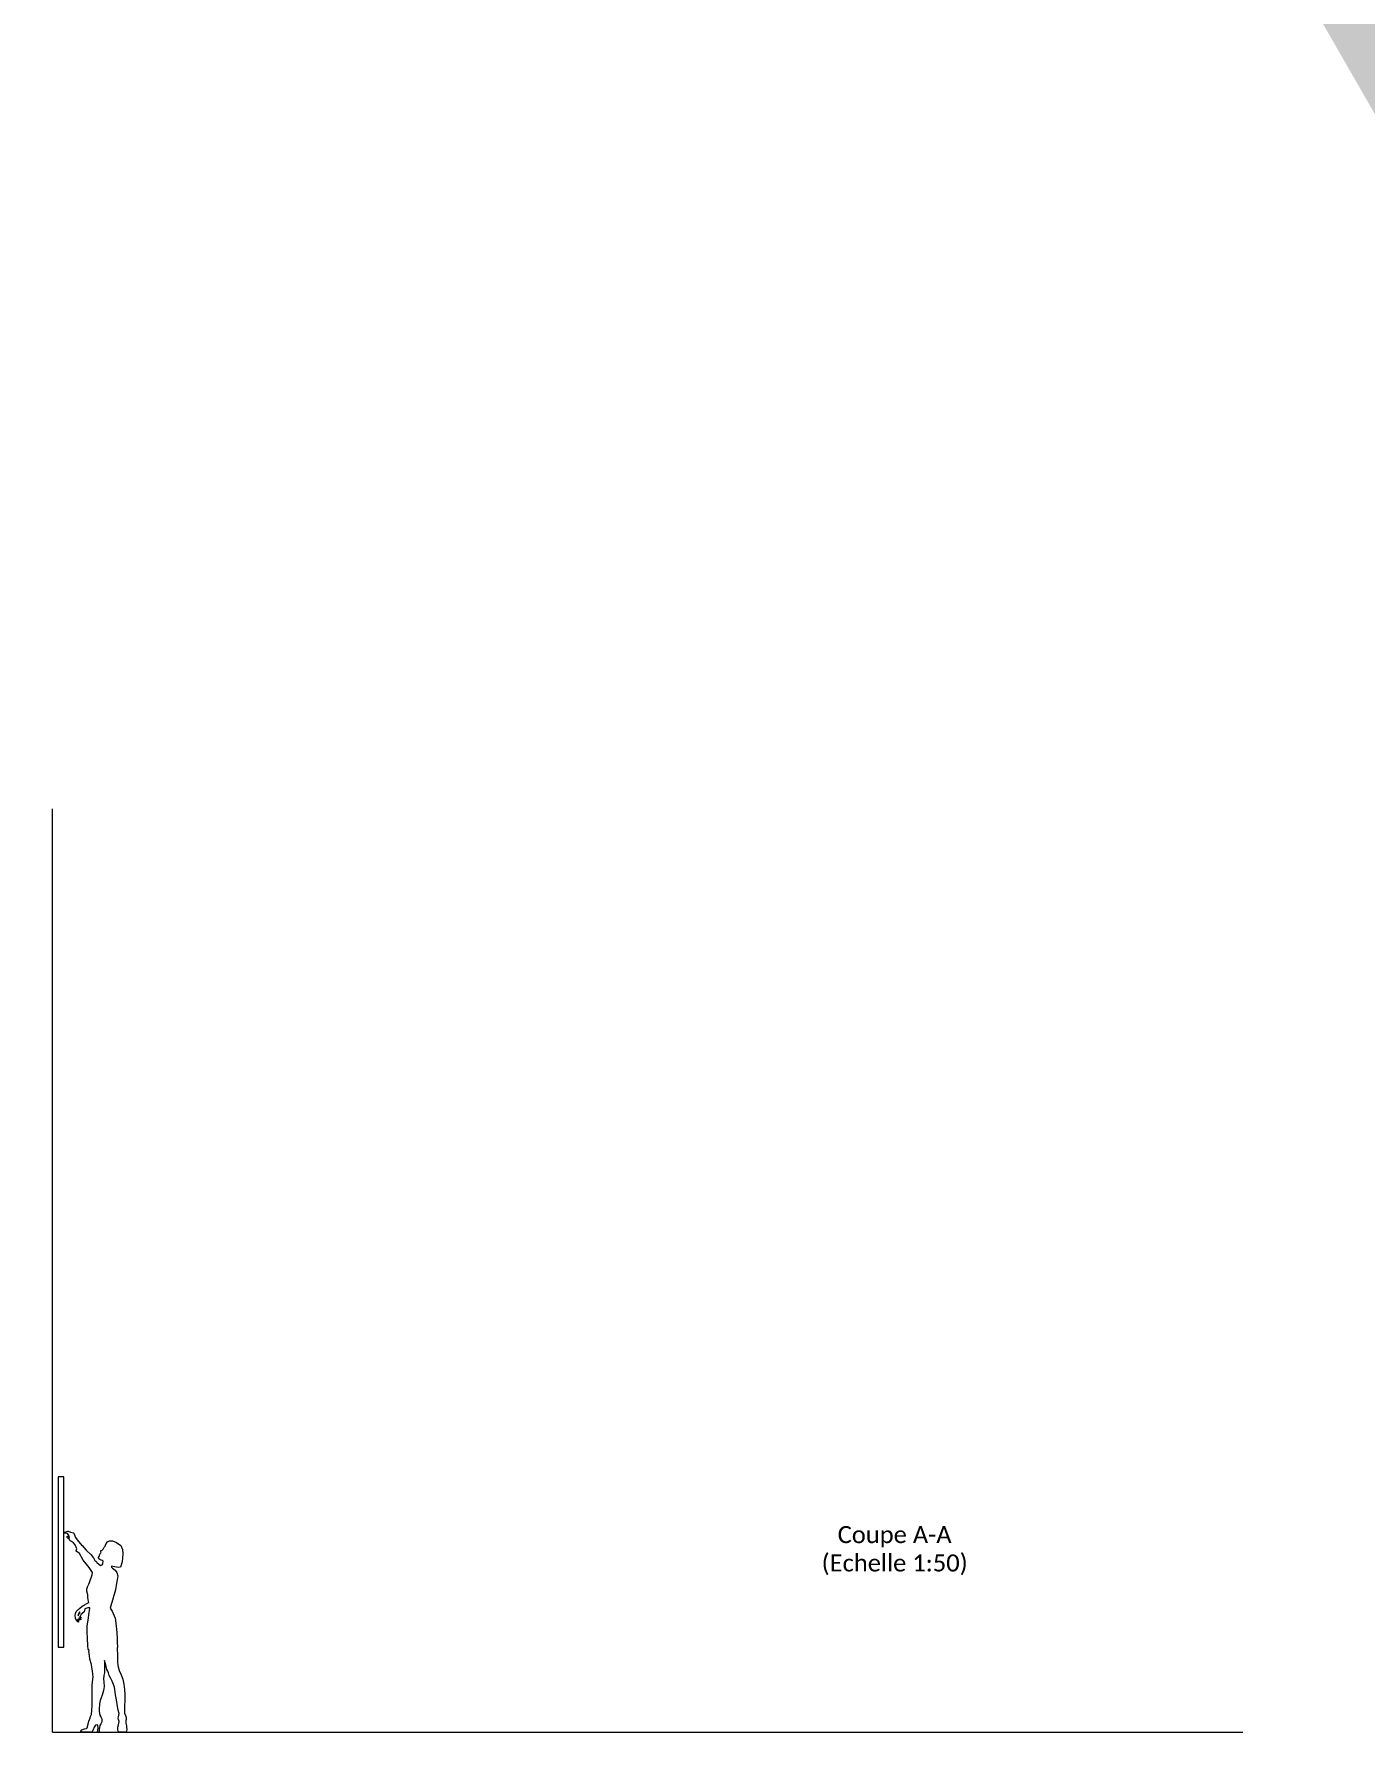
# Model space of a CAD drawing. Header units: millimetres. Extents: x 27226 to 29883, y -11902 to -11358.
# Drawn here: x 27226.74 to 27238.48, y -11885.44 to -11870.46 of the extents above; entities that cross this region are included whole.
import ezdxf

# ---------------------------------------------------------------- set-up
doc = ezdxf.new("R2010")
doc.units = ezdxf.units.MM
doc.header["$MEASUREMENT"] = 0
for name, color, linetype, lineweight in [('Ar2-Maçon', 7, 'Continuous', 35), ('CO', 5, 'Continuous', 15), ('MUR_2D', 250, 'Continuous', 15), ('TR', 250, 'Continuous', 15), ('TXT', 250, 'Continuous', 15)]:
    doc.layers.add(name, color=color, linetype=linetype, lineweight=lineweight)
doc.styles.add('CALIBRI', font='calibri.ttf')
doc.dimstyles.get("Standard").update_dxf_attribs({"dimscale": 50, "dimtxt": 2.5, "dimasz": 2.5, "dimexe": 0.18, "dimexo": 0.0625, "dimgap": 0.8, "dimtad": 1, "dimdsep": 46, "dimtxsty": 'CALIBRI', "dimblk": 'ARCHTICK', "dimcen": 0.09, "dimadec": 0, "dimazin": 0, "dimtfac": 1, "dimtdec": 4, "dimtofl": 0, "dimtmove": 0, "dimatfit": 3, "dimfxl": 1, "dimtolj": 1, "dimarcsym": 0})

# ---------------------------------------------------------------- blocks, each defined once
blk = doc.blocks.new('TOP_025')
at = {"layer": 'TR'}
for p, q in [((-196, 1755), (-191, 1762)), ((-186, 1755), (-196, 1755)), ((-191, 1762), (-164, 1771)), ((-167, 1751), (-186, 1755)), ((-170, 1726), (-164, 1727)), ((-168, 1715), (-170, 1726)), ((-159, 1706), (-168, 1715)), ((-154, 1733), (-167, 1751)), ((-164, 1771), (-159, 1772)), ((-164, 1727), (-155, 1720)), ((-159, 1772), (-140, 1763)), ((-148, 1697), (-159, 1706)), ((-155, 1720), (-148, 1713)), ((-148, 1713), (-154, 1733)), ((-144, 1687), (-148, 1697)), ((-132, 1681), (-144, 1687)), ((-140, 1763), (-114, 1758)), ((-121, 1676), (-132, 1681)), ((-113, 1670), (-121, 1676)), ((-114, 1758), (-109, 1754)), ((-99, 1652), (-113, 1670)), ((-109, 1754), (-95, 1717)), ((-84, 1617), (-99, 1652)), ((-95, 1717), (-82, 1695)), ((-82, 1695), (-40, 1645)), ((167, 1640), (169, 1647)), ((169, 1647), (176, 1664)), ((176, 1664), (186, 1678)), ((186, 1678), (199, 1683)), ((199, 1683), (204, 1685)), ((204, 1685), (231, 1687)), ((231, 1687), (267, 1671)), ((267, 1671), (305, 1644)), ((-90, 1600), (-84, 1617)), ((-89, 1595), (-90, 1600)), ((-61, 1575), (-89, 1595)), ((-29, 1515), (-61, 1575)), ((-40, 1645), (-38, 1645)), ((-38, 1645), (-2, 1604)), ((24, 1450), (-29, 1515)), ((-2, 1604), (41, 1562)), ((41, 1562), (56, 1542)), ((56, 1542), (66, 1534)), ((66, 1534), (70, 1524)), ((70, 1524), (76, 1512)), ((76, 1512), (84, 1508)), ((84, 1508), (88, 1506)), ((88, 1506), (91, 1496)), ((108, 1539), (112, 1549)), ((108, 1535), (108, 1539)), ((111, 1528), (108, 1535)), ((120, 1521), (111, 1528)), ((112, 1549), (116, 1556)), ((116, 1556), (117, 1560)), ((117, 1562), (120, 1565)), ((117, 1560), (117, 1562)), ((120, 1571), (122, 1574)), ((121, 1568), (120, 1571)), ((120, 1565), (121, 1568)), ((132, 1516), (120, 1521)), ((122, 1574), (126, 1577)), ((126, 1577), (129, 1582)), ((128, 1592), (129, 1598)), ((129, 1589), (128, 1592)), ((129, 1598), (132, 1601)), ((130, 1585), (129, 1589)), ((129, 1582), (130, 1585)), ((132, 1601), (140, 1605)), ((142, 1513), (132, 1516)), ((140, 1605), (147, 1613)), ((147, 1508), (142, 1513)), ((144, 1483), (147, 1508)), ((147, 1613), (152, 1619)), ((152, 1619), (154, 1626)), ((154, 1626), (157, 1631)), ((157, 1631), (167, 1640)), ((317, 1500), (302, 1453)), ((305, 1644), (318, 1609)), ((321, 1572), (317, 1500)), ((318, 1609), (321, 1572)), ((55, 1407), (24, 1450)), ((27, 1318), (50, 1386)), ((50, 1386), (55, 1407)), ((91, 1496), (126, 1469)), ((126, 1469), (140, 1475)), ((140, 1475), (144, 1483)), ((223, 1464), (221, 1454)), ((221, 1454), (230, 1445)), ((248, 1458), (223, 1464)), ((230, 1445), (254, 1429)), ((283, 1450), (248, 1458)), ((254, 1429), (269, 1406)), ((269, 1406), (277, 1379)), ((277, 1379), (272, 1341)), ((302, 1453), (283, 1450)), ((5, 1260), (10, 1281)), ((5, 1242), (5, 1260)), ((13, 1210), (5, 1242)), ((10, 1281), (21, 1303)), ((14, 1189), (13, 1210)), ((21, 1303), (27, 1318)), ((257, 1254), (210, 1093)), ((267, 1314), (257, 1254)), ((272, 1341), (267, 1314)), ((-95, 1046), (-90, 1064)), ((-90, 1064), (-85, 1069)), ((-85, 1069), (-73, 1080)), ((-73, 1080), (-59, 1093)), ((-60, 1059), (-71, 1035)), ((-63, 1042), (-59, 1056)), ((-59, 1056), (-60, 1059)), ((-59, 1093), (-37, 1109)), ((-19, 1061), (-38, 1046)), ((-37, 1109), (-25, 1117)), ((-25, 1117), (-16, 1123)), ((-15, 1071), (-19, 1061)), ((-16, 1123), (5, 1134)), ((-12, 1088), (-15, 1071)), ((13, 1094), (-12, 1088)), ((5, 1134), (23, 1142)), ((30, 1096), (13, 1094)), ((16, 1167), (14, 1189)), ((15, 987), (24, 1053)), ((23, 1142), (16, 1167)), ((24, 1053), (29, 1073)), ((29, 1073), (31, 1090)), ((31, 1090), (30, 1096)), ((210, 1093), (227, 1066)), ((227, 1066), (253, 1005)), ((-100, 1028), (-95, 1046)), ((-96, 1005), (-100, 1028)), ((-92, 996), (-96, 1005)), ((-75, 971), (-92, 996)), ((-77, 992), (-68, 974)), ((-71, 989), (-77, 992)), ((-69, 969), (-75, 971)), ((-71, 1035), (-72, 1024)), ((-72, 1024), (-69, 1032)), ((-68, 988), (-71, 989)), ((-55, 1003), (-70, 1000)), ((-70, 1000), (-62, 997)), ((-69, 1032), (-63, 1042)), ((-68, 970), (-69, 969)), ((-62, 988), (-68, 988)), ((-68, 974), (-68, 970)), ((-62, 997), (-53, 998)), ((-49, 992), (-62, 988)), ((-58, 1017), (-61, 1012)), ((-61, 1012), (-51, 1011)), ((-53, 1026), (-58, 1017)), ((-46, 1006), (-55, 1003)), ((-48, 1037), (-53, 1026)), ((-53, 998), (-48, 995)), ((-51, 1011), (-45, 1010)), ((-48, 995), (-49, 992)), ((-38, 1046), (-48, 1037)), ((-44, 1008), (-46, 1006)), ((-45, 1010), (-44, 1008)), ((8, 938), (15, 987)), ((8, 885), (8, 938)), ((253, 1005), (264, 938)), ((264, 938), (270, 874)), ((10, 824), (8, 885)), ((14, 763), (10, 824)), ((16, 727), (14, 763)), ((270, 874), (271, 824)), ((271, 824), (271, 783)), ((271, 783), (274, 757)), ((274, 757), (274, 746)), ((25, 723), (16, 727)), ((23, 714), (25, 723)), ((27, 673), (23, 714)), ((31, 643), (27, 673)), ((44, 596), (31, 643)), ((160, 631), (160, 560)), ((166, 609), (160, 631)), ((175, 579), (166, 609)), ((274, 746), (271, 742)), ((271, 742), (274, 673)), ((274, 673), (276, 622)), ((276, 622), (278, 586)), ((48, 570), (44, 596)), ((53, 540), (48, 570)), ((50, 414), (57, 466)), ((57, 510), (53, 540)), ((61, 487), (57, 510)), ((57, 466), (61, 487)), ((153, 498), (151, 466)), ((151, 466), (153, 442)), ((160, 521), (153, 498)), ((160, 560), (160, 521)), ((181, 553), (175, 579)), ((190, 538), (181, 553)), ((194, 521), (190, 538)), ((201, 498), (194, 521)), ((216, 472), (201, 498)), ((228, 450), (216, 472)), ((235, 433), (228, 450)), ((278, 586), (289, 543)), ((289, 543), (306, 506)), ((306, 506), (321, 467)), ((321, 467), (331, 423)), ((52, 349), (50, 414)), ((50, 295), (52, 349)), ((138, 326), (123, 279)), ((151, 365), (138, 326)), ((156, 403), (151, 365)), ((153, 442), (156, 403)), ((248, 397), (235, 433)), ((250, 375), (248, 397)), ((258, 328), (250, 375)), ((265, 285), (258, 328)), ((331, 423), (336, 375)), ((336, 375), (338, 330)), ((338, 330), (338, 275)), ((36, 136), (44, 156)), ((44, 156), (48, 193)), ((48, 193), (52, 235)), ((52, 235), (50, 295)), ((117, 249), (113, 202)), ((113, 202), (113, 180)), ((113, 180), (119, 149)), ((123, 279), (117, 249)), ((273, 243), (265, 285)), ((282, 193), (273, 243)), ((288, 164), (282, 193)), ((284, 135), (288, 164)), ((338, 275), (336, 233)), ((336, 233), (336, 167)), ((336, 167), (344, 146)), ((-49, 0), (-48, 8)), ((49, 0), (-49, 0)), ((-48, 8), (-41, 18)), ((-41, 18), (-15, 28)), ((-15, 28), (1, 31)), ((1, 31), (8, 36)), ((8, 36), (17, 70)), ((17, 70), (21, 95)), ((21, 95), (30, 117)), ((30, 117), (36, 136)), ((59, 18), (49, 0)), ((68, 43), (59, 18)), ((80, 60), (68, 43)), ((99, 65), (80, 60)), ((102, 58), (99, 65)), ((99, 0), (103, 38)), ((114, 0), (99, 0)), ((103, 38), (102, 58)), ((115, 41), (114, 24)), ((114, 24), (114, 0)), ((119, 57), (115, 41)), ((119, 149), (129, 133)), ((127, 73), (119, 57)), ((136, 91), (127, 73)), ((129, 133), (137, 117)), ((137, 117), (136, 91)), ((279, 44), (284, 64)), ((279, 20), (279, 44)), ((282, 8), (279, 20)), ((282, 121), (284, 135)), ((284, 112), (282, 121)), ((290, 0), (282, 8)), ((287, 103), (284, 112)), ((284, 64), (289, 93)), ((289, 93), (287, 103)), ((352, 0), (290, 0)), ((344, 146), (348, 138)), ((348, 138), (351, 123)), ((351, 110), (349, 102)), ((349, 102), (349, 79)), ((349, 79), (354, 55)), ((351, 123), (351, 110)), ((355, 12), (352, 0)), ((354, 55), (354, 43)), ((354, 43), (356, 23)), ((356, 23), (355, 12))]:
    blk.add_line(p, q, dxfattribs=at)
blk = doc.blocks.new('_ARCHTICK')
at = {"color": 0, "linetype": 'ByBlock', "const_width": 0.15}
blk.add_lwpolyline([(-0.5, -0.5), (0.5, 0.5)], dxfattribs=at)

msp = doc.modelspace()

# ---------------------------------------------------------------- linework, layer by layer
at = {"layer": 'MUR_2D'}
for q in [(27226.905, -11877.298), (27237.405, -11885.441)]:
    msp.add_line((27226.905, -11885.441), q, dxfattribs=at)
at = {"layer": 'MUR_2D', "color": 6}
msp.add_lwpolyline([(27226.955, -11883.191), (27226.955, -11884.691), (27227.005, -11884.691), (27227.005, -11883.191)], close=True, dxfattribs=at)

# ---------------------------------------------------------------- block references
at = {"layer": 'Ar2-Maçon', "xscale": 0.001, "yscale": 0.001, "zscale": 0.001}
msp.add_blockref('TOP_025', (27227.205, -11885.441), dxfattribs=at)

# ---------------------------------------------------------------- texts
at = {"layer": 'TXT', "insert": (27234.335, -11883.841), "char_height": 0.15, "width": 1.46018, "attachment_point": 5}
msp.add_mtext('{\\fCalibri|b0|i0|c0|p34;Coupe A-A\\P(Echelle 1:50)}', dxfattribs=at)

# ---------------------------------------------------------------- leaders
at = {"layer": 'CO'}
msp.add_leader([(27239.369, -11872.56), (27239.339, -11872.48), (27239.104, -11872.48)], dimstyle='Standard', override={"dimscale": 10, "dimgap": 0.8, "dimtad": 0}, dxfattribs=at)

doc.saveas('drawing.dxf')
